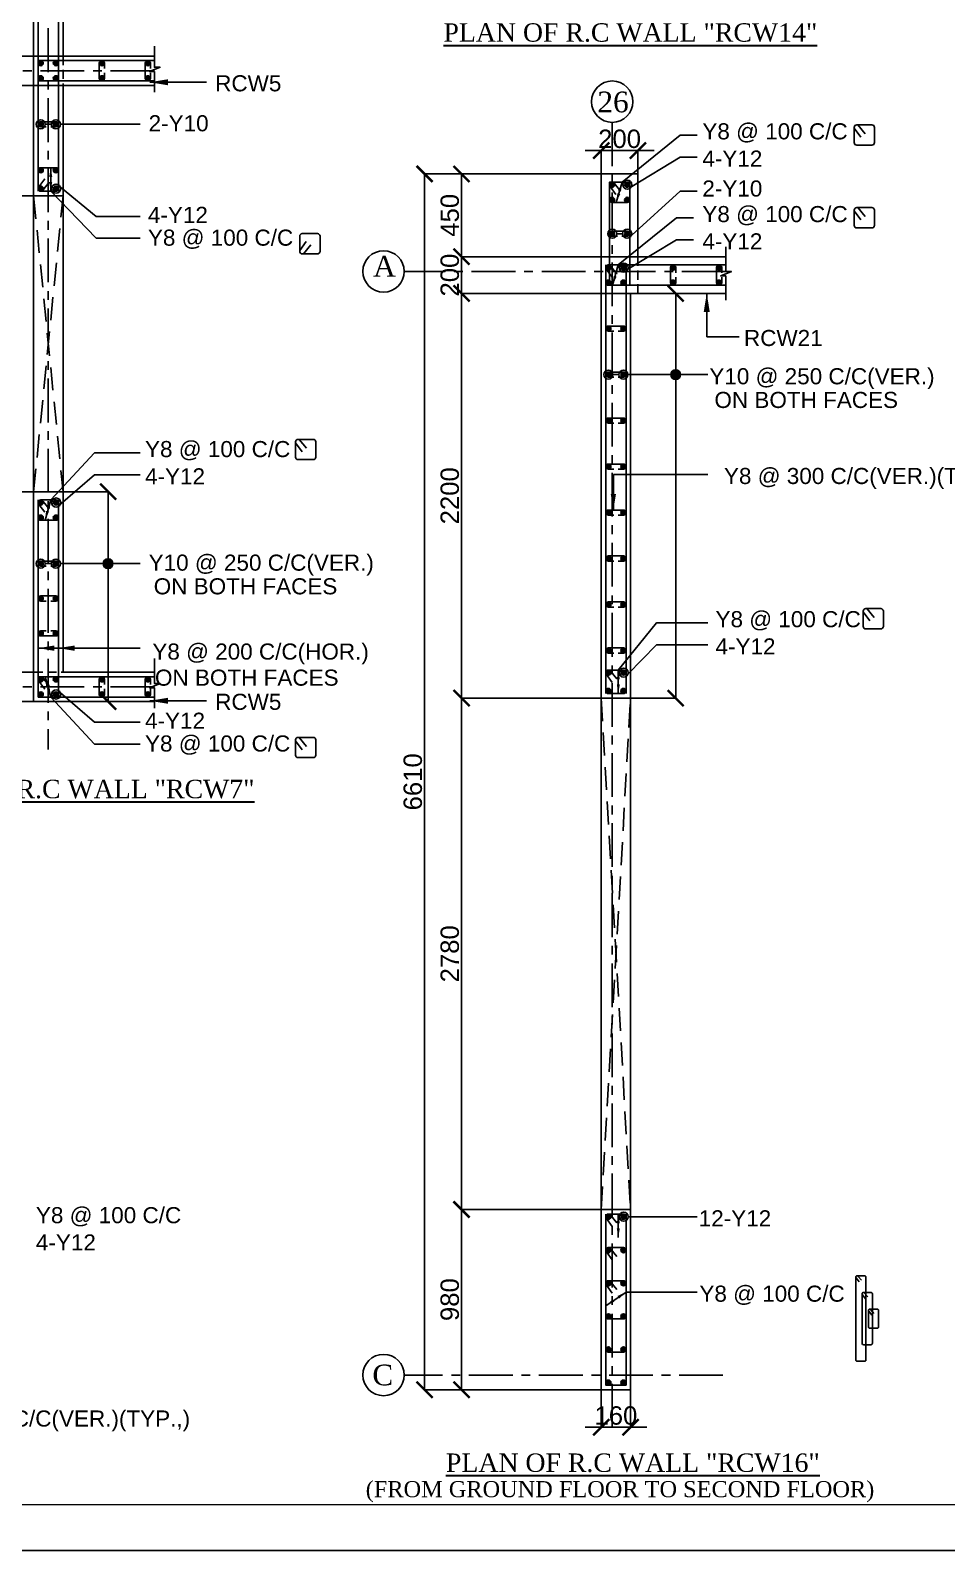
# Model space of a CAD drawing. Header units: inches. Extents: x 264820 to 395319, y -248151 to -162151.
# Drawn here: x 321000 to 340923, y -248151 to -215092 of the extents above; entities that cross this region are included whole.
import ezdxf
from ezdxf.enums import TextEntityAlignment as Align

# ---------------------------------------------------------------- set-up
doc = ezdxf.new("R2010")
doc.units = ezdxf.units.IN
doc.header["$MEASUREMENT"] = 0
doc.linetypes.add('CENTER', pattern=[50.8, 31.75, -6.35, 6.35, -6.35])
doc.linetypes.add('Hidden', pattern=[3, 2, -1])
for name, color, linetype in [('1', 8, 'Continuous'), ('160 WALL OPEING', 1, 'Continuous'), ('5', 2, 'Continuous'), ('ARROW', 5, 'Continuous'), ('DIM', 251, 'Continuous'), ('GIRD CIR', 1, 'Continuous'), ('GIRD TEXT', 4, 'Continuous'), ('GRID', 8, 'CENTER'), ('LINKS', 3, 'Continuous'), ('OPENING', 1, 'Continuous'), ('SHEAR WALL', 6, 'Continuous'), ('STRRIUPS', 6, 'Continuous'), ('Ttxt', 3, 'Continuous')]:
    doc.layers.add(name, color=color, linetype=linetype)
for name, color, linetype, lineweight in [('JKEC COLHAT', 2, 'Continuous', 20), ('Tex', 3, 'Continuous', 13), ('text', 4, 'Continuous', 30)]:
    doc.layers.add(name, color=color, linetype=linetype, lineweight=lineweight)
doc.styles.add('Arial', font='arial.ttf', dxfattribs={"height": 400})
doc.styles.add('T200', font='sanss___.ttf', dxfattribs={"height": 250})
doc.styles.add('T400', font='romantic.ttf')
doc.dimstyles.new('SCALE-25', dxfattribs={"dimtxt": 400, "dimasz": 350, "dimexe": 0, "dimexo": 0, "dimgap": 50, "dimtad": 1, "dimdec": 0, "dimlfac": 0.25, "dimzin": 0, "dimdsep": 46, "dimtxsty": 'Arial', "dimblk": 'ARCHTICK', "dimcen": 0, "dimclrd": 5, "dimclre": 8, "dimclrt": 1, "dimadec": 0, "dimazin": 0, "dimtfac": 1, "dimtdec": 0, "dimtix": 1, "dimtmove": 2, "dimatfit": 3, "dimfxl": 0, "dimtolj": 1, "dimtzin": 0, "dimlwd": -1, "dimarcsym": 0})
doc.dimstyles.new('T200', dxfattribs={"dimtxt": 300, "dimasz": 150, "dimexe": 0, "dimexo": 0, "dimgap": 5, "dimtad": 1, "dimdec": 0, "dimrnd": 5, "dimzin": 0, "dimdsep": 46, "dimtxsty": 'T200', "dimblk": 'ARCHTICK', "dimcen": 300, "dimclrd": 5, "dimclre": 252, "dimclrt": 1, "dimadec": 0, "dimazin": 0, "dimtfac": 50, "dimtdec": 0, "dimtofl": 0, "dimtmove": 2, "dimatfit": 3, "dimfxl": 1, "dimtolj": 1, "dimtzin": 0, "dimarcsym": 2})

# ---------------------------------------------------------------- blocks, each defined once
blk = doc.blocks.new('R1')
at = {"layer": '5'}
h = blk.add_hatch(color=256, dxfattribs=at)
edge = h.paths.add_edge_path()
edge.add_arc((0, 0), 69.6, 0, 360)
at = {"layer": '5', "color": 6}
blk.add_circle((0, 0), 69.6, dxfattribs=at)
blk = doc.blocks.new('_ARCHTICK')
at = {"color": 0, "linetype": 'ByBlock', "const_width": 0.15}
blk.add_lwpolyline([(-0.5, -0.5), (0.5, 0.5)], dxfattribs=at)
blk = doc.blocks.new('A$C5C0C2414')
at = {"layer": 'STRRIUPS', "ltscale": 0.2}
for p, q in [((0, 0), (158, -194)), ((-81, -72), (61, -268))]:
    blk.add_line(p, q, dxfattribs=at)
blk.add_lwpolyline([(304, -440), (-26, -440, -0.414214), (-81, -385), (-81, -55, -0.414214), (-26, 0), (304, 0, -0.414214), (359, -55), (359, -385, -0.414214)], format="xyb", close=True, dxfattribs=at)
blk = doc.blocks.new('*D85')
at = {"layer": 'Defpoints', "color": 0}
for p in [(318158, -229049), (321070, -229049, 59), (321070, -229689, 59)]:
    blk.add_point(p, dxfattribs=at)
at = {"layer": 'DIM', "color": 5}
for p, q in [((318158, -229049), (318158, -228699)), ((318158, -229689), (318158, -229049)), ((318158, -229689), (318158, -230039))]:
    blk.add_line(p, q, dxfattribs=at)
at = {"layer": 'DIM', "color": 8, "lineweight": -2}
for p, q in [((321070, -229049), (318158, -229049)), ((321070, -229689), (318158, -229689))]:
    blk.add_line(p, q, dxfattribs=at)
at = {"layer": 'DIM', "color": 5, "xscale": 350, "yscale": 350, "zscale": 350}
for p, rotation in [((318158, -229049), 270), ((318158, -229689), 90)]:
    blk.add_blockref('_ARCHTICK', p, dxfattribs=dict(at, rotation=rotation))
at = {"layer": 'DIM', "color": 1, "insert": (317904, -229369), "char_height": 400, "attachment_point": 5, "rotation": 90, "style": 'Arial'}
blk.add_mtext('\\A1;160', dxfattribs=at)
blk = doc.blocks.new('ARCHTICK')
at = {"color": 0, "const_width": 0.15}
blk.add_lwpolyline([(-0.5, -0.5), (0.5, 0.5)], dxfattribs=at)
blk = doc.blocks.new('*D86')
at = {"layer": 'Defpoints', "color": 0}
for p in [(317506, -166289), (321070, -166289, 59), (321070, -229689, 59)]:
    blk.add_point(p, dxfattribs=at)
at = {"layer": 'DIM', "color": 8, "lineweight": -2}
for p, q in [((321070, -166289), (317506, -166289)), ((321070, -229689), (317506, -229689))]:
    blk.add_line(p, q, dxfattribs=at)
at = {"layer": 'DIM', "color": 5}
blk.add_line((317506, -229689), (317506, -166289), dxfattribs=at)
at = {"layer": 'DIM', "color": 5, "xscale": 350, "yscale": 350, "zscale": 350}
for p, rotation in [((317506, -166289), 90), ((317506, -229689), 270)]:
    blk.add_blockref('_ARCHTICK', p, dxfattribs=dict(at, rotation=rotation))
at = {"layer": 'DIM', "color": 1, "insert": (317252, -197989), "char_height": 400, "attachment_point": 5, "rotation": 90, "style": 'Arial'}
blk.add_mtext('\\A1;15850', dxfattribs=at)
blk = doc.blocks.new('*D87')
at = {"layer": 'Defpoints', "color": 0}
for p in [(318158, -225123), (321070, -225123, 59), (321070, -229049)]:
    blk.add_point(p, dxfattribs=at)
at = {"layer": 'DIM', "color": 8, "lineweight": -2}
for p, q in [((321070, -225123), (318158, -225123)), ((321070, -229049), (318158, -229049))]:
    blk.add_line(p, q, dxfattribs=at)
at = {"layer": 'DIM', "color": 5}
blk.add_line((318158, -229049), (318158, -225123), dxfattribs=at)
at = {"layer": 'DIM', "color": 5, "xscale": 350, "yscale": 350, "zscale": 350}
for p, rotation in [((318158, -225123), 90), ((318158, -229049), 270)]:
    blk.add_blockref('_ARCHTICK', p, dxfattribs=dict(at, rotation=rotation))
at = {"layer": 'DIM', "color": 1, "insert": (317904, -227086), "char_height": 400, "attachment_point": 5, "rotation": 90, "style": 'Arial'}
blk.add_mtext('\\A1;981', dxfattribs=at)
blk = doc.blocks.new('*D88')
at = {"layer": 'Defpoints', "color": 0}
for p in [(318158, -218689), (321070, -218689, 59), (321070, -225123, 59)]:
    blk.add_point(p, dxfattribs=at)
at = {"layer": 'DIM', "color": 8, "lineweight": -2}
for p, q in [((321070, -218689), (318158, -218689)), ((321070, -225123), (318158, -225123))]:
    blk.add_line(p, q, dxfattribs=at)
at = {"layer": 'DIM', "color": 5}
blk.add_line((318158, -225123), (318158, -218689), dxfattribs=at)
at = {"layer": 'DIM', "color": 5, "xscale": 350, "yscale": 350, "zscale": 350}
for p, rotation in [((318158, -218689), 90), ((318158, -225123), 270)]:
    blk.add_blockref('_ARCHTICK', p, dxfattribs=dict(at, rotation=rotation))
at = {"layer": 'DIM', "color": 1, "insert": (317904, -221906), "char_height": 400, "attachment_point": 5, "rotation": 90, "style": 'Arial'}
blk.add_mtext('\\A1;1609', dxfattribs=at)
blk = doc.blocks.new('*D89')
at = {"layer": 'Defpoints', "color": 0}
for p in [(318158, -216289), (321710, -216289, 59), (321070, -218689, 59)]:
    blk.add_point(p, dxfattribs=at)
at = {"layer": 'DIM', "color": 8, "lineweight": -2}
for p, q in [((321710, -216289), (318158, -216289)), ((321070, -218689), (318158, -218689))]:
    blk.add_line(p, q, dxfattribs=at)
at = {"layer": 'DIM', "color": 5}
blk.add_line((318158, -218689), (318158, -216289), dxfattribs=at)
at = {"layer": 'DIM', "color": 5, "xscale": 350, "yscale": 350, "zscale": 350}
for p, rotation in [((318158, -216289), 90), ((318158, -218689), 270)]:
    blk.add_blockref('_ARCHTICK', p, dxfattribs=dict(at, rotation=rotation))
at = {"layer": 'DIM', "color": 1, "insert": (317904, -217489), "char_height": 400, "attachment_point": 5, "rotation": 90, "style": 'Arial'}
blk.add_mtext('\\A1;600', dxfattribs=at)
blk = doc.blocks.new('*D90')
at = {"layer": 'Defpoints', "color": 0}
for p in [(318159, -215649), (321710, -215649, 59), (321710, -216289, 59)]:
    blk.add_point(p, dxfattribs=at)
at = {"layer": 'DIM', "color": 5}
for p, q in [((318159, -215649), (318159, -215299)), ((318159, -216289), (318159, -215649)), ((318159, -216289), (318159, -216639))]:
    blk.add_line(p, q, dxfattribs=at)
at = {"layer": 'DIM', "color": 8, "lineweight": -2}
for p, q in [((321710, -215649), (318159, -215649)), ((321710, -216289), (318159, -216289))]:
    blk.add_line(p, q, dxfattribs=at)
at = {"layer": 'DIM', "color": 5, "xscale": 350, "yscale": 350, "zscale": 350}
for p, rotation in [((318159, -215649), 270), ((318159, -216289), 90)]:
    blk.add_blockref('_ARCHTICK', p, dxfattribs=dict(at, rotation=rotation))
at = {"layer": 'DIM', "color": 1, "insert": (317905, -215969), "char_height": 400, "attachment_point": 5, "rotation": 90, "style": 'Arial'}
blk.add_mtext('\\A1;160', dxfattribs=at)
blk = doc.blocks.new('*D91')
at = {"layer": 'Defpoints', "color": 0}
for p in [(318158, -213249), (321070, -213249, 59), (321710, -215649, 59)]:
    blk.add_point(p, dxfattribs=at)
at = {"layer": 'DIM', "color": 8, "lineweight": -2}
for p, q in [((321070, -213249), (318158, -213249)), ((321710, -215649), (318158, -215649))]:
    blk.add_line(p, q, dxfattribs=at)
at = {"layer": 'DIM', "color": 5}
blk.add_line((318158, -215649), (318158, -213249), dxfattribs=at)
at = {"layer": 'DIM', "color": 5, "xscale": 350, "yscale": 350, "zscale": 350}
for p, rotation in [((318158, -213249), 90), ((318158, -215649), 270)]:
    blk.add_blockref('_ARCHTICK', p, dxfattribs=dict(at, rotation=rotation))
at = {"layer": 'DIM', "color": 1, "insert": (317904, -214449), "char_height": 400, "attachment_point": 5, "rotation": 90, "style": 'Arial'}
blk.add_mtext('\\A1;600', dxfattribs=at)
blk = doc.blocks.new('*D102')
at = {"layer": 'Defpoints', "color": 0}
for p in [(321710, -225123, 0), (322690, -225123), (321710, -229689, 0)]:
    blk.add_point(p, dxfattribs=at)
at = {"layer": 'DIM', "color": 8, "lineweight": -2}
for p, q in [((321710, -225123), (322690, -225123)), ((321710, -229689), (322690, -229689))]:
    blk.add_line(p, q, dxfattribs=at)
at = {"layer": 'DIM', "color": 5}
blk.add_line((322690, -229689), (322690, -225123), dxfattribs=at)
at = {"layer": 'DIM', "color": 5, "xscale": 350, "yscale": 350, "zscale": 350}
for p, rotation in [((322690, -225123), 90), ((322690, -229689), 270)]:
    blk.add_blockref('_ARCHTICK', p, dxfattribs=dict(at, rotation=rotation))
blk = doc.blocks.new('*D168')
at = {"layer": 'Defpoints', "color": 0}
for p in [(330375, -240733), (333412, -240733, 59), (333412, -244653, 59)]:
    blk.add_point(p, dxfattribs=at)
at = {"layer": 'DIM', "color": 8, "lineweight": -2}
for p, q in [((333412, -240733), (330375, -240733)), ((333412, -244653), (330375, -244653))]:
    blk.add_line(p, q, dxfattribs=at)
at = {"layer": 'DIM', "color": 5}
blk.add_line((330375, -244653), (330375, -240733), dxfattribs=at)
at = {"layer": 'DIM', "color": 5, "xscale": 350, "yscale": 350, "zscale": 350}
for p, rotation in [((330375, -240733), 90), ((330375, -244653), 270)]:
    blk.add_blockref('_ARCHTICK', p, dxfattribs=dict(at, rotation=rotation))
at = {"layer": 'DIM', "color": 1, "insert": (330121, -242693), "char_height": 400, "attachment_point": 5, "rotation": 90, "style": 'Arial'}
blk.add_mtext('\\A1;980', dxfattribs=at)
blk = doc.blocks.new('*D169')
at = {"layer": 'Defpoints', "color": 0}
for p in [(329571, -218213), (333412, -218213), (333412, -244653)]:
    blk.add_point(p, dxfattribs=at)
at = {"layer": 'DIM', "color": 8, "lineweight": -2}
for p, q in [((333412, -218213), (329571, -218213)), ((333412, -244653), (329571, -244653))]:
    blk.add_line(p, q, dxfattribs=at)
at = {"layer": 'DIM', "color": 5}
blk.add_line((329571, -244653), (329571, -218213), dxfattribs=at)
at = {"layer": 'DIM', "color": 5, "xscale": 350, "yscale": 350, "zscale": 350}
for p, rotation in [((329571, -218213), 90), ((329571, -244653), 270)]:
    blk.add_blockref('_ARCHTICK', p, dxfattribs=dict(at, rotation=rotation))
at = {"layer": 'DIM', "color": 1, "insert": (329317, -231433), "char_height": 400, "attachment_point": 5, "rotation": 90, "style": 'Arial'}
blk.add_mtext('\\A1;6610', dxfattribs=at)
blk = doc.blocks.new('*D170')
at = {"layer": 'Defpoints', "color": 0}
for p in [(334212, -217706), (333412, -218213, 59), (334212, -218213, 59)]:
    blk.add_point(p, dxfattribs=at)
at = {"layer": 'DIM', "color": 5}
for p, q in [((333412, -217706), (333062, -217706)), ((333412, -217706), (334212, -217706)), ((334212, -217706), (334562, -217706))]:
    blk.add_line(p, q, dxfattribs=at)
at = {"layer": 'DIM', "color": 8, "lineweight": -2}
for p, q in [((333412, -218213), (333412, -217706)), ((334212, -218213), (334212, -217706))]:
    blk.add_line(p, q, dxfattribs=at)
at = {"layer": 'DIM', "color": 5, "xscale": 350, "yscale": 350, "zscale": 350}
blk.add_blockref('_ARCHTICK', (333412, -217706), dxfattribs=at)
at = {"layer": 'DIM', "color": 5, "xscale": 350, "yscale": 350, "zscale": 350, "rotation": 180}
blk.add_blockref('_ARCHTICK', (334212, -217706), dxfattribs=at)
at = {"layer": 'DIM', "color": 1, "insert": (333812, -217452), "char_height": 400, "attachment_point": 5, "style": 'Arial'}
blk.add_mtext('\\A1;200', dxfattribs=at)
blk = doc.blocks.new('*D171')
at = {"layer": 'Defpoints', "color": 0}
for p in [(333972, -220813, -59), (335033, -220813), (333972, -229613, 0)]:
    blk.add_point(p, dxfattribs=at)
at = {"layer": 'DIM', "color": 8, "lineweight": -2}
for p, q in [((333972, -220813), (335033, -220813)), ((333972, -229613), (335033, -229613))]:
    blk.add_line(p, q, dxfattribs=at)
at = {"layer": 'DIM', "color": 5}
blk.add_line((335033, -229613), (335033, -220813), dxfattribs=at)
at = {"layer": 'DIM', "color": 5, "xscale": 350, "yscale": 350, "zscale": 350}
for p, rotation in [((335033, -220813), 90), ((335033, -229613), 270)]:
    blk.add_blockref('_ARCHTICK', p, dxfattribs=dict(at, rotation=rotation))
blk = doc.blocks.new('*D172')
at = {"layer": 'Defpoints', "color": 0}
for p in [(330375, -220013), (334212, -220013), (333412, -220813)]:
    blk.add_point(p, dxfattribs=at)
at = {"layer": 'DIM', "color": 5}
for p, q in [((330375, -220013), (330375, -219663)), ((330375, -220813), (330375, -220013)), ((330375, -220813), (330375, -221163))]:
    blk.add_line(p, q, dxfattribs=at)
at = {"layer": 'DIM', "color": 8, "lineweight": -2}
for p, q in [((334212, -220013), (330375, -220013)), ((333412, -220813), (330375, -220813))]:
    blk.add_line(p, q, dxfattribs=at)
at = {"layer": 'DIM', "color": 5, "xscale": 350, "yscale": 350, "zscale": 350}
for p, rotation in [((330375, -220013), 270), ((330375, -220813), 90)]:
    blk.add_blockref('_ARCHTICK', p, dxfattribs=dict(at, rotation=rotation))
at = {"layer": 'DIM', "color": 1, "insert": (330121, -220413), "char_height": 400, "attachment_point": 5, "rotation": 90, "style": 'Arial'}
blk.add_mtext('\\A1;200', dxfattribs=at)
blk = doc.blocks.new('*D173')
at = {"layer": 'Defpoints', "color": 0}
for p in [(330375, -218213), (333412, -218213), (334212, -220013)]:
    blk.add_point(p, dxfattribs=at)
at = {"layer": 'DIM', "color": 8, "lineweight": -2}
for p, q in [((333412, -218213), (330375, -218213)), ((334212, -220013), (330375, -220013))]:
    blk.add_line(p, q, dxfattribs=at)
at = {"layer": 'DIM', "color": 5}
blk.add_line((330375, -220013), (330375, -218213), dxfattribs=at)
at = {"layer": 'DIM', "color": 5, "xscale": 350, "yscale": 350, "zscale": 350}
for p, rotation in [((330375, -218213), 90), ((330375, -220013), 270)]:
    blk.add_blockref('_ARCHTICK', p, dxfattribs=dict(at, rotation=rotation))
at = {"layer": 'DIM', "color": 1, "insert": (330121, -219113), "char_height": 400, "attachment_point": 5, "rotation": 90, "style": 'Arial'}
blk.add_mtext('\\A1;450', dxfattribs=at)
blk = doc.blocks.new('*D174')
at = {"layer": 'Defpoints', "color": 0}
for p in [(330375, -229613), (333412, -229613, 59), (333412, -240733, 59)]:
    blk.add_point(p, dxfattribs=at)
at = {"layer": 'DIM', "color": 8, "lineweight": -2}
for p, q in [((333412, -229613), (330375, -229613)), ((333412, -240733), (330375, -240733))]:
    blk.add_line(p, q, dxfattribs=at)
at = {"layer": 'DIM', "color": 5}
blk.add_line((330375, -240733), (330375, -229613), dxfattribs=at)
at = {"layer": 'DIM', "color": 5, "xscale": 350, "yscale": 350, "zscale": 350}
for p, rotation in [((330375, -229613), 90), ((330375, -240733), 270)]:
    blk.add_blockref('_ARCHTICK', p, dxfattribs=dict(at, rotation=rotation))
at = {"layer": 'DIM', "color": 1, "insert": (330121, -235173), "char_height": 400, "attachment_point": 5, "rotation": 90, "style": 'Arial'}
blk.add_mtext('\\A1;2780', dxfattribs=at)
blk = doc.blocks.new('*D175')
at = {"layer": 'Defpoints', "color": 0}
for p in [(330375, -220813), (333412, -220813), (333412, -229613, 59)]:
    blk.add_point(p, dxfattribs=at)
at = {"layer": 'DIM', "color": 8, "lineweight": -2}
for p, q in [((333412, -220813), (330375, -220813)), ((333412, -229613), (330375, -229613))]:
    blk.add_line(p, q, dxfattribs=at)
at = {"layer": 'DIM', "color": 5}
blk.add_line((330375, -229613), (330375, -220813), dxfattribs=at)
at = {"layer": 'DIM', "color": 5, "xscale": 350, "yscale": 350, "zscale": 350}
for p, rotation in [((330375, -220813), 90), ((330375, -229613), 270)]:
    blk.add_blockref('_ARCHTICK', p, dxfattribs=dict(at, rotation=rotation))
at = {"layer": 'DIM', "color": 1, "insert": (330121, -225213), "char_height": 400, "attachment_point": 5, "rotation": 90, "style": 'Arial'}
blk.add_mtext('\\A1;2200', dxfattribs=at)
blk = doc.blocks.new('A$C30E6047D')
at = {"layer": 'STRRIUPS', "ltscale": 0.2}
for p, q in [((-203, -95), (-78, -268)), ((-114, -31), (19, -194)), ((73, -824), (198, -997)), ((162, -760), (295, -922)), ((344, -1544), (468, -1717)), ((432, -1480), (566, -1642))]:
    blk.add_line(p, q, dxfattribs=at)
for points in [[(-165, 0), (165, 0, -0.414214), (220, -55), (220, -3665, -0.414214), (165, -3720), (-165, -3720, -0.414214), (-220, -3665), (-220, -55, -0.414214)], [(111, -729), (441, -729, -0.414214), (496, -784), (496, -2945, -0.414214), (441, -3000), (111, -3000, -0.414214), (56, -2945), (56, -784, -0.414214)], [(382, -1449), (712, -1449, -0.414214), (767, -1504), (767, -2225, -0.414214), (712, -2280), (382, -2280, -0.414214), (327, -2225), (327, -1504, -0.414214)]]:
    blk.add_lwpolyline(points, format="xyb", close=True, dxfattribs=at)
blk = doc.blocks.new('*D188')
at = {"layer": 'Defpoints', "color": 0}
for p in [(333412, -244653, 59), (334052, -244653, 59), (333412, -245469)]:
    blk.add_point(p, dxfattribs=at)
at = {"layer": 'DIM', "color": 8, "lineweight": -2}
for p, q in [((333412, -244653), (333412, -245469)), ((334052, -244653), (334052, -245469))]:
    blk.add_line(p, q, dxfattribs=at)
at = {"layer": 'DIM', "color": 5}
for p, q in [((333412, -245469), (333062, -245469)), ((334052, -245469), (333412, -245469)), ((334052, -245469), (334402, -245469))]:
    blk.add_line(p, q, dxfattribs=at)
at = {"layer": 'DIM', "color": 5, "xscale": 350, "yscale": 350, "zscale": 350}
blk.add_blockref('_ARCHTICK', (333412, -245469), dxfattribs=at)
at = {"layer": 'DIM', "color": 5, "xscale": 350, "yscale": 350, "zscale": 350, "rotation": 180}
blk.add_blockref('_ARCHTICK', (334052, -245469), dxfattribs=at)
at = {"layer": 'DIM', "color": 1, "insert": (333732, -245215), "char_height": 400, "attachment_point": 5, "style": 'Arial'}
blk.add_mtext('\\A1;160', dxfattribs=at)

msp = doc.modelspace()

# ---------------------------------------------------------------- hatches: boundary and pattern name
at = {"layer": 'ARROW'}
h = msp.add_hatch(color=256, dxfattribs=at)
edge = h.paths.add_edge_path()
edge.add_arc((335032.5, -222577.6), 106, 0, 360)
h = msp.add_hatch(color=256, dxfattribs=at)
edge = h.paths.add_edge_path()
edge.add_arc((322689.8, -226687.7), 106, 0, 360)

# ---------------------------------------------------------------- linework, layer by layer
at = {"layer": '1', "linetype": 'Hidden', "ltscale": 100}
for p, q in [((321709.7, -215648.9, 59), (321709.7, -216288.9, 59)), ((334212.3, -220813.3), (334212.3, -220013.3)), ((321789.6, -225123.4, 59), (321789.6, -225123.4, 59)), ((321069.6, -229048.9, 59), (321709.6, -229048.9, 59))]:
    msp.add_line(p, q, dxfattribs=at)
at = {"layer": '1'}
for points, elevation in [([(323696.2, -215431.5), (323696.2, -215894.1), (323820.6, -215894.1), (323590.6, -215987.6), (323696.2, -215987.6), (323696.2, -216433.3)], 58.4), ([(336118.8, -219795.9), (336118.8, -220338.5), (336243.2, -220338.5), (336013.2, -220432), (336118.8, -220432), (336118.8, -220957.7)], 59), ([(323696.2, -228751.5), (323696.2, -229294.1), (323820.5, -229294.1), (323590.6, -229387.6), (323696.2, -229387.6), (323696.2, -229833.3)], 58.4)]:
    msp.add_lwpolyline(points, dxfattribs=dict(at, elevation=elevation))
at = {"layer": '160 WALL OPEING', "linetype": 'Hidden', "ltscale": 250}
for p, q in [((321069.6, -225123.4), (321709.6, -218688.9, 59)), ((321069.6, -218688.9, 59), (321709.6, -225123.4, 59)), ((333412.3, -240732.9), (334052.3, -229613.3, 58.9)), ((333412.3, -229613.3), (334052.3, -240732.9, 59))]:
    msp.add_line(p, q, dxfattribs=at)
at = {"layer": '5', "elevation": 59}
for points in [[(321169.6, -213348.9), (321169.6, -218588.9)], [(321609.6, -218588.9), (321609.6, -213348.9)], [(323696.2, -216188.9), (321169.6, -216188.9), (321169.6, -215748.9), (323696.2, -215748.9)], [(333512.3, -220193.3), (333512.3, -229513.3)], [(333592.3, -220193.3), (336118.8, -220193.3)], [(333952.3, -229513.3), (333952.3, -220193.3)], [(336118.8, -220633.3), (333592.3, -220633.3)], [(321169.6, -225303.4), (321169.6, -229588.9), (321609.6, -229588.9), (321609.6, -225303.4)], [(323696.2, -229588.9), (321169.6, -229588.9), (321169.6, -229148.9), (323696.2, -229148.9)], [(333512.3, -240832.9), (333512.3, -244552.9), (333952.3, -244552.9), (333952.3, -240832.9)]]:
    msp.add_lwpolyline(points, dxfattribs=at)
at = {"layer": '5'}
msp.add_lwpolyline([(334032.3, -220633.3), (334032.3, -218393.3), (333592.3, -218393.3), (333592.3, -220633.3)], dxfattribs=at)
at = {"layer": 'ARROW'}
for p, q in [((321323.8, -217133.2, 59), (321454.8, -217133.2, 59)), ((333750.8, -219513.3, 0), (333878.1, -219513.3, 59)), ((333666.5, -222577.6, 59), (333797.5, -222577.6, 59)), ((321323.8, -226687.7, 59), (321454.8, -226687.7, 59)), ((334000.8, -240890.7, 59), (335499.4, -240890.7, 59)), ((333952.3, -242528.4, 59), (335499.4, -242528.4, 59))]:
    msp.add_line(p, q, dxfattribs=at)
for points, elevation in [([(321651.8, -217133.2), (323384.9, -217133.2)], 58.9), ([(333864.6, -218393.3), (335127, -217369.1), (335498.9, -217369.1)], 59), ([(334074.7, -218483.2), (335127, -217845.5), (335498.9, -217845.5)], 59), ([(321652, -218499), (322430.7, -219136.6), (323385.5, -219136.6)], 59), ([(321441.9, -218588.9), (322430.7, -219613), (323385.5, -219613)], 59), ([(334074.7, -219547.5), (335127, -218588.3), (335498.9, -218588.3)], 59), ([(333784.6, -220193.3), (335047, -219169.1), (335418.9, -219169.1)], 59), ([(333994.7, -220283.2), (335047, -219645.5), (335418.9, -219645.5)], 59), ([(333994.5, -222577.6), (335727.6, -222577.6)], 58.9), ([(321441.9, -225303.4), (322395.3, -224279.2), (323385.5, -224279.2)], 59), ([(321652, -225393.3), (322395.3, -224755.6), (323385.5, -224755.6)], 59), ([(321651.8, -226687.7), (323384.9, -226687.7)], 58.9), ([(333784.6, -229002.2), (334613.4, -227978.1), (335728.2, -227978.1)], 59), ([(333994.7, -229092.1), (334613.4, -228454.4), (335728.2, -228454.4)], 59), ([(321441.9, -229588.9), (322395.3, -230613), (323385.5, -230613)], 59), ([(321652, -229499), (322395.3, -230136.6), (323385.5, -230136.6)], 59)]:
    msp.add_lwpolyline(points, dxfattribs=dict(at, elevation=elevation))
for centre, radius in [((321225.3, -217133.2, 59), 98.5), ((321553.3, -217133.2, 59), 98.5), ((321559.6, -218533.2, 59), 98.5), ((333982.3, -218448.9, 59), 98.5), ((333652.3, -219513.3, 0), 98.5), ((333976.6, -219513.3, 59), 98.5), ((333902.3, -220248.9, 59), 98.5), ((333568, -222577.6, 59), 98.5), ((333896, -222577.6, 59), 98.5), ((335032.5, -222577.6, 58.9), 106), ((321559.6, -225359, 59), 98.5), ((321225.3, -226687.7, 59), 98.5), ((321553.3, -226687.7, 59), 98.5), ((322689.8, -226687.7, 58.9), 106), ((333902.3, -229057.9, 59), 98.5), ((321559.6, -229533.2, 59), 98.5), ((333902.3, -240888.6, 59), 98.5)]:
    msp.add_circle(centre, radius, dxfattribs=at)
at = {"layer": 'Defpoints', "ltscale": 0.2}
msp.add_lwpolyline([(264820.1, -248150.6), (386820.1, -248150.6), (386820.1, -162150.6), (264820.1, -162150.6)], close=True, dxfattribs=at)
at = {"layer": 'GIRD CIR'}
for centre in [(333652.3, -216642, 0), (328679.2, -220333.3), (328679.2, -244332.9, 73.7)]:
    msp.add_circle(centre, 450, dxfattribs=at)
at = {"layer": 'GRID', "ltscale": 30}
for p, q in [((321389.6, -164753.2, 0), (321389.6, -230727.8, 0)), ((323696.2, -215968.9, 59), (317226.9, -215968.9, 59)), ((333652.3, -217092, 0), (333652.3, -245580.4, 0)), ((336118.8, -220333.3), (329129.2, -220333.3)), ((323696.2, -229368.9, 59), (317226.9, -229368.9, 59)), ((336059.3, -244332.9, 59), (329129.2, -244332.9, 59))]:
    msp.add_line(p, q, dxfattribs=at)
at = {"layer": 'JKEC COLHAT', "ltscale": 0.2}
msp.add_lwpolyline([(265820.1, -247150.6), (385820.1, -247150.6), (385820.1, -163150.6), (265820.1, -163150.6)], close=True, dxfattribs=at)
at = {"layer": 'LINKS', "elevation": 59}
for points in [[(322609.7, -215917.2), (322609.7, -215804.6, 1), (322498.3, -215804.6), (322498.3, -216133.2, 1), (322609.7, -216133.2), (322609.7, -216013.7)], [(323609.7, -215917.2), (323609.7, -215804.6, 1), (323498.3, -215804.6), (323498.3, -216133.2, 1), (323609.7, -216133.2), (323609.7, -216013.7)], [(321441.3, -217188.9), (321554, -217188.9, 1), (321554, -217077.5), (321225.3, -217077.5, 1), (321225.3, -217188.9), (321344.8, -217188.9)], [(333864, -219568.9), (333976.6, -219568.9, 1), (333976.6, -219457.6), (333648, -219457.6, 1), (333648, -219568.9), (333767.5, -219568.9)], [(335032.3, -220361.6), (335032.3, -220248.9, 1), (334920.9, -220248.9), (334920.9, -220577.6, 1), (335032.3, -220577.6), (335032.3, -220458.1)], [(336032.3, -220361.6), (336032.3, -220248.9, 1), (335920.9, -220248.9), (335920.9, -220577.6, 1), (336032.3, -220577.6), (336032.3, -220458.1)], [(333784, -221633.3), (333896.6, -221633.3, 1), (333896.6, -221521.9), (333568, -221521.9, 1), (333568, -221633.3), (333687.5, -221633.3)], [(333784, -222633.3), (333896.6, -222633.3, 1), (333896.6, -222521.9), (333568, -222521.9, 1), (333568, -222633.3), (333687.5, -222633.3)], [(333784, -223633.3), (333896.6, -223633.3, 1), (333896.6, -223521.9), (333568, -223521.9, 1), (333568, -223633.3), (333687.5, -223633.3)], [(333784, -224633.3), (333896.6, -224633.3, 1), (333896.6, -224521.9), (333568, -224521.9, 1), (333568, -224633.3), (333687.5, -224633.3)], [(333784, -225633.3), (333896.6, -225633.3, 1), (333896.6, -225521.9), (333568, -225521.9, 1), (333568, -225633.3), (333687.5, -225633.3)], [(321441.3, -226743.4), (321554, -226743.4, 1), (321554, -226632), (321225.3, -226632, 1), (321225.3, -226743.4), (321344.8, -226743.4)], [(333784, -226633.3), (333896.6, -226633.3, 1), (333896.6, -226521.9), (333568, -226521.9, 1), (333568, -226633.3), (333687.5, -226633.3)], [(321441.3, -227501.8), (321554, -227501.8, 1), (321554, -227390.4), (321225.3, -227390.4, 1), (321225.3, -227501.8), (321344.8, -227501.8)], [(333784, -227633.3), (333896.6, -227633.3, 1), (333896.6, -227521.9), (333568, -227521.9, 1), (333568, -227633.3), (333687.5, -227633.3)], [(321441.3, -228148.9), (321554, -228148.9, -1), (321554, -228260.2), (321225.3, -228260.2, -1), (321225.3, -228148.9), (321344.8, -228148.9)], [(333784, -228633.3), (333896.6, -228633.3, 1), (333896.6, -228521.9), (333568, -228521.9, 1), (333568, -228633.3), (333687.5, -228633.3)], [(322609.6, -229317.2), (322609.6, -229204.6, 1), (322498.2, -229204.6), (322498.2, -229533.2, 1), (322609.6, -229533.2), (322609.6, -229413.7)], [(323609.6, -229317.2), (323609.6, -229204.6, 1), (323498.2, -229204.6), (323498.2, -229533.2, 1), (323609.6, -229533.2), (323609.6, -229413.7)]]:
    msp.add_lwpolyline(points, format="xyb", dxfattribs=at)
at = {"layer": 'OPENING', "color": 1, "elevation": 59}
for points in [[(321069.6, -218688.9), (321069.6, -225123.4)], [(321709.6, -225123.4), (321709.6, -218688.9)], [(333412.3, -229613.3), (333412.3, -240732.9)], [(334052.3, -240732.9), (334052.3, -229613.3)]]:
    msp.add_lwpolyline(points, dxfattribs=at)
at = {"layer": 'SHEAR WALL', "color": 4}
for p, q in [((321709.6, -218688.9, 59), (321069.6, -218688.9, 59)), ((334212.3, -220013.3), (336118.8, -220013.3)), ((333412.3, -220813.3), (336118.8, -220813.3)), ((321069.6, -229048.9, 59), (321069.6, -225123.4, 59)), ((321069.6, -225123.4, 59), (321709.6, -225123.4, 59)), ((321709.6, -229048.9, 59), (321709.6, -225123.4, 59)), ((333412.3, -229613.3, 59), (334052.3, -229613.3, 59)), ((333412.3, -240732.9, 59), (334052.3, -240732.9, 59))]:
    msp.add_line(p, q, dxfattribs=at)
at = {"layer": 'SHEAR WALL', "color": 4, "elevation": 59}
for points in [[(321069.6, -218688.9), (321069.6, -218688.9), (321069.6, -213248.9)], [(321709.6, -215648.9), (321709.6, -213248.9)], [(321709.7, -215648.9), (323696.2, -215648.9)], [(321709.6, -216288.9), (321709.6, -218688.9)], [(323696.2, -216288.9), (321709.7, -216288.9)], [(333412.3, -218213.3), (333412.3, -220813.3)], [(334212.3, -218213.3), (334212.3, -218213.3), (333412.3, -218213.3)], [(334212.3, -220013.3), (334212.3, -218213.3)], [(333412.3, -220813.3), (333412.3, -229613.3)], [(334052.3, -229613.3), (334052.3, -220813.3)], [(323696.2, -229688.9), (321069.6, -229688.9), (321069.6, -229048.9)], [(321709.6, -229048.9), (323696.2, -229048.9)], [(333412.3, -240732.9), (333412.3, -244652.9)], [(334052.3, -244652.9), (334052.3, -240732.9)], [(333412.3, -244652.9), (334052.3, -244652.9)]]:
    msp.add_lwpolyline(points, dxfattribs=at)
at = {"layer": 'STRRIUPS', "ltscale": 0.2}
for p, q in [((321186.7, -218493.4, 59), (321311.4, -218320.5, 59)), ((321275.5, -218557.9, 59), (321408.6, -218395.2, 59)), ((333609.3, -218488.7, 59), (333734, -218661.7, 59)), ((333698.2, -218424.2, 59), (333831.3, -218587, 59)), ((333529.3, -220288.7, 59), (333654, -220461.7, 59)), ((333618.2, -220224.2, 59), (333751.3, -220387, 59)), ((321186.7, -225398.8, 59), (321311.4, -225571.8, 59)), ((321275.5, -225334.3, 59), (321408.6, -225497.1, 59)), ((333618.2, -229033.1, 59), (333751.3, -229195.9, 59)), ((321186.7, -229244.3, 59), (321311.4, -229417.3, 59)), ((321275.5, -229179.8, 59), (321408.6, -229342.6, 59)), ((333529.3, -229097.7, 59), (333654, -229270.6, 59)), ((333529.3, -240928.4, 59), (333654, -241101.3, 59)), ((333618.2, -240863.8, 59), (333751.3, -241026.6, 59)), ((333618.2, -241592.5, 59), (333751.3, -241755.2, 59)), ((333529.3, -241657, 59), (333654, -241829.9, 59)), ((333618.2, -242312.5, 59), (333751.3, -242475.2, 59)), ((333529.3, -242377, 59), (333654, -242549.9, 59))]:
    msp.add_line(p, q, dxfattribs=at)
at = {"layer": 'STRRIUPS', "ltscale": 0.2, "elevation": 59}
for points in [[(321224.6, -218588.9), (321554.6, -218588.9, 0.4142136), (321609.6, -218533.9), (321609.6, -218132.8, 0.4142136), (321554.6, -218077.8), (321224.6, -218077.8, 0.4142136), (321169.6, -218132.8), (321169.6, -218533.9, 0.4142136)], [(333977.3, -218833.3), (333647.3, -218833.3, -0.4142136), (333592.3, -218778.3), (333592.3, -218448.3, -0.4142136), (333647.3, -218393.3), (333977.3, -218393.3, -0.4142136), (334032.3, -218448.3), (334032.3, -218778.3, -0.4142136)], [(333897.3, -220633.3), (333567.3, -220633.3, -0.4142136), (333512.3, -220578.3), (333512.3, -220248.3, -0.4142136), (333567.3, -220193.3), (333897.3, -220193.3, -0.4142136), (333952.3, -220248.3), (333952.3, -220578.3, -0.4142136)], [(321554.6, -225743.4), (321224.6, -225743.4, -0.4142136), (321169.6, -225688.4), (321169.6, -225358.4, -0.4142136), (321224.6, -225303.4), (321554.6, -225303.4, -0.4142136), (321609.6, -225358.4), (321609.6, -225688.4, -0.4142136)], [(333567.3, -229513.3), (333897.3, -229513.3, 0.4142136), (333952.3, -229458.3), (333952.3, -229057.2, 0.4142136), (333897.3, -229002.2), (333567.3, -229002.2, 0.4142136), (333512.3, -229057.2), (333512.3, -229458.3, 0.4142136)], [(321554.6, -229588.9), (321224.6, -229588.9, -0.4142136), (321169.6, -229533.9), (321169.6, -229203.9, -0.4142136), (321224.6, -229148.9), (321554.6, -229148.9, -0.4142136), (321609.6, -229203.9), (321609.6, -229533.9, -0.4142136)], [(333567.3, -240832.9), (333897.3, -240832.9, -0.4142136), (333952.3, -240887.9), (333952.3, -244497.9, -0.4142136), (333897.3, -244552.9), (333567.3, -244552.9, -0.4142136), (333512.3, -244497.9), (333512.3, -240887.9, -0.4142136)], [(333567.3, -241561.5), (333897.3, -241561.5, -0.4142136), (333952.3, -241616.5), (333952.3, -243778.3, -0.4142136), (333897.3, -243833.3), (333567.3, -243833.3, -0.4142136), (333512.3, -243778.3), (333512.3, -241616.5, -0.4142136)], [(333567.3, -242281.5), (333897.3, -242281.5, -0.4142136), (333952.3, -242336.5), (333952.3, -243057.8, -0.4142136), (333897.3, -243112.8), (333567.3, -243112.8, -0.4142136), (333512.3, -243057.8), (333512.3, -242336.5, -0.4142136)]]:
    msp.add_lwpolyline(points, format="xyb", close=True, dxfattribs=at)

# ---------------------------------------------------------------- block references
at = {"layer": '5', "yscale": 0.8000000000465661, "zscale": 0.8000000000465661}
for p, xscale, rotation in [((321225.3, -215804.6, 59), 0.8000000000465661, 90.00000000000001), ((321553.9, -215804.6, 59), -0.8000000000465661, 270), ((322554, -215804.6, 59), -0.8000000000465661, 270), ((323554, -215804.6, 59), -0.8000000000465661, 270), ((321225.3, -216133.2, 59), -0.8000000000465661, 90), ((321553.9, -216133.2, 59), 0.8000000000465661, 270), ((322554, -216133.2, 59), 0.8000000000465661, 270), ((323554, -216133.2, 59), 0.8000000000465661, 270), ((321225.3, -217133.2, 59), -0.8000000000465661, 90), ((321553.9, -217133.2, 59), 0.8000000000465661, 270), ((321225.3, -218133.2, 59), -0.8000000000465661, 90), ((321553.9, -218133.2, 59), 0.8000000000465661, 270), ((321225.3, -218533.2, 59), -0.8000000000465661, 90), ((321553.9, -218533.2, 59), 0.8000000000465661, 270), ((333648, -218448.9, 59), 0.8000000000465661, 90.00000000000001), ((333976.6, -218448.9, 59), -0.8000000000465661, 270), ((333648, -218777.6, 59), -0.8000000000465661, 90), ((333976.6, -218777.6, 59), 0.8000000000465661, 270), ((333648, -219513.3, 59), -0.8000000000465661, 90), ((333976.6, -219513.3, 59), 0.8000000000465661, 270), ((333568, -220248.9, 59), 0.8000000000465661, 90.00000000000001), ((333896.6, -220248.9, 59), -0.8000000000465661, 270), ((334976.6, -220248.9, 59), -0.8000000000465661, 270), ((335976.6, -220248.9, 59), -0.8000000000465661, 270), ((333568, -220577.6, 59), -0.8000000000465661, 90), ((333896.6, -220577.6, 59), 0.8000000000465661, 270), ((334976.6, -220577.6, 59), 0.8000000000465661, 270), ((335976.6, -220577.6, 59), 0.8000000000465661, 270), ((333568, -221577.6, 59), -0.8000000000465661, 90), ((333896.6, -221577.6, 59), 0.8000000000465661, 270), ((333568, -222577.6, 59), -0.8000000000465661, 90), ((333896.6, -222577.6, 59), 0.8000000000465661, 270), ((333568, -223577.6, 59), -0.8000000000465661, 90), ((333896.6, -223577.6, 59), 0.8000000000465661, 270), ((333568, -224577.6, 59), -0.8000000000465661, 90), ((333896.6, -224577.6, 59), 0.8000000000465661, 270), ((321225.3, -225359, 59), 0.8000000000465661, 90.00000000000001), ((321553.9, -225359, 59), -0.8000000000465661, 270), ((321225.3, -225687.7, 59), -0.8000000000465661, 90), ((321553.9, -225687.7, 59), 0.8000000000465661, 270), ((333568, -225577.6, 59), -0.8000000000465661, 90), ((333896.6, -225577.6, 59), 0.8000000000465661, 270), ((321225.3, -226687.7, 59), -0.8000000000465661, 90), ((321553.9, -226687.7, 59), 0.8000000000465661, 270), ((333568, -226577.6, 59), -0.8000000000465661, 90), ((333896.6, -226577.6, 59), 0.8000000000465661, 270), ((321225.3, -227446.1, 59), -0.8000000000465661, 90), ((321553.9, -227446.1, 59), 0.8000000000465661, 270), ((333568, -227577.6, 59), -0.8000000000465661, 90), ((333896.6, -227577.6, 59), 0.8000000000465661, 270), ((321225.3, -228204.6, 59), 0.8000000000465661, 90.00000000000001), ((321553.9, -228204.6, 59), -0.8000000000465661, 270), ((333568, -228577.6, 59), -0.8000000000465661, 90), ((333896.6, -228577.6, 59), 0.8000000000465661, 270), ((333568, -229057.6, 59), 0.8000000000465661, 90), ((333896.6, -229057.6, 59), -0.8000000000465661, 270), ((321225.3, -229204.6, 59), 0.8000000000465661, 90.00000000000001), ((321553.9, -229204.6, 59), -0.8000000000465661, 270), ((322553.9, -229204.6, 59), -0.8000000000465661, 270), ((323553.9, -229204.6, 59), -0.8000000000465661, 270), ((333568, -229457.6, 59), 0.8000000000465661, 90), ((333896.6, -229457.6, 59), -0.8000000000465661, 270), ((321225.3, -229533.2, 59), -0.8000000000465661, 90), ((321553.9, -229533.2, 59), 0.8000000000465661, 270), ((322553.9, -229533.2, 59), 0.8000000000465661, 270), ((323553.9, -229533.2, 59), 0.8000000000465661, 270), ((333568, -240888.6, 59), -0.8000000000465661, 90), ((333896.6, -240888.6, 59), 0.8000000000465661, 270), ((333568, -241617.2, 59), -0.8000000000465661, 90), ((333896.6, -241617.2, 59), 0.8000000000465661, 270), ((333568, -242337.2, 59), -0.8000000000465661, 90), ((333896.6, -242337.2, 59), 0.8000000000465661, 270), ((333568, -243057.2, 59), -0.8000000000465661, 90), ((333896.6, -243057.2, 59), 0.8000000000465661, 270), ((333568, -243777.2, 59), -0.8000000000465661, 90), ((333896.6, -243777.2, 59), 0.8000000000465661, 270), ((333568, -244497.2, 59), -0.8000000000465661, 90), ((333896.6, -244497.2, 59), 0.8000000000465661, 270)]:
    msp.add_blockref('R1', p, dxfattribs=dict(at, xscale=xscale, rotation=rotation))
at = {"layer": 'DIM', "color": 1, "xscale": 0.5, "yscale": 0.5, "zscale": 0.5}
msp.add_blockref('A$C30E6047D', (339060.2, -242174.3), dxfattribs=at)
at = {"layer": 'STRRIUPS'}
for p in [(338995.1, -217146.4), (338995.1, -218946.4), (326847, -223986), (339189.7, -227666.5), (326847, -230467.2)]:
    msp.add_blockref('A$C5C0C2414', p, dxfattribs=at)
at = {"layer": 'STRRIUPS', "xscale": -1, "rotation": 180}
msp.add_blockref('A$C5C0C2414', (326938.4, -219952.2, 0), dxfattribs=at)

# ---------------------------------------------------------------- texts
at = {"layer": 'GIRD TEXT', "ltscale": 7, "style": 'T400'}
for s, p in [('26', (333330.4, -216872.9)), ('A', (328453.3, -220446.2)), ('C', (328436.2, -244556.3))]:
    msp.add_text(s, height=450, dxfattribs=at).set_placement(p)
at = {"layer": 'Tex', "style": 'Arial'}
for s, p in [('RCW5', (325017.9, -216417.2)), ('RCW21', (336516.8, -221956)), ('RCW5', (325017.9, -229867.6))]:
    msp.add_text(s, height=350, dxfattribs=at).set_placement(p)
at = {"layer": 'text', "color": 4, "style": 'T400'}
for s, p in [('%%UPLAN OF R.C WALL "RCW14"', (334046.9, -215457.2)), ('%%UPLAN OF R.C WALL "RCW7"', (321960.4, -231908.9)), ('%%UPLAN OF R.C WALL "RCW16"', (334100.6, -246559))]:
    msp.add_text(s, height=400, dxfattribs=at).set_placement(p, align=Align.BOTTOM_CENTER)
at = {"layer": 'text', "color": 6, "style": 'T400'}
msp.add_text('(FROM GROUND FLOOR TO SECOND FLOOR)', height=350, dxfattribs=at).set_placement((333821.1, -247094.2), align=Align.BOTTOM_CENTER)
at = {"layer": 'Ttxt', "color": 4, "style": 'Arial'}
for s, p in [('2-Y10', (323571.2, -217286.6)), ('Y8 @ 100 C/C', (335612.1, -217461.7)), ('4-Y12', (335612.1, -218054.6)), ('2-Y10', (335612.1, -218705.4)), ('4-Y12', (323555.4, -219279)), ('Y8 @ 100 C/C', (335612.1, -219261.7)), ('Y8 @ 100 C/C', (323555.4, -219774)), ('4-Y12', (335612.1, -219854.6)), ('Y10 @ 250 C/C(VER.)', (335764.3, -222788.4)), ('Y8 @ 100 C/C', (323492.6, -224371.8)), ('4-Y12', (323492.6, -224964.7)), ('Y8 @ 300 C/C(VER.)(TYP.,)', (336081.8, -224956.8)), ('Y10 @ 250 C/C(VER.)', (323571.2, -226841.1)), ('Y8 @ 100 C/C', (335898.1, -228070.6)), ('Y8 @ 200 C/C(HOR.)', (323652.2, -228775)), ('4-Y12', (335898.1, -228663.5)), ('4-Y12', (323492.6, -230279)), ('Y8 @ 100 C/C', (323492.6, -230774)), ('Y8 @ 100 C/C', (321119.7, -241031.7)), ('12-Y12', (335532.6, -241100)), ('4-Y12', (321119.7, -241624.6)), ('Y8 @ 100 C/C', (335547.6, -242738.4)), ('Y8 @ 300 C/C(VER.)(TYP.,)', (318299.1, -245453.6))]:
    msp.add_text(s, height=350, dxfattribs=at).set_placement(p)
at = {"layer": 'Ttxt', "color": 6, "style": 'Arial'}
for p in [(335874.1, -223303.1), (323681.1, -227355.8), (323708.7, -229342.1)]:
    msp.add_text('ON BOTH FACES', height=350, dxfattribs=at).set_placement(p)

# ---------------------------------------------------------------- dimensions: what is measured, and where the dimension line sits
at = {"layer": 'DIM'}
for base, p1, p2, picture, middle in [((317506.2, -166288.9), (321069.6, -229688.9, 59), (321069.6, -166288.9, 59), '*D86', (317251.9, -197988.9)), ((329571.3, -218213.3), (333412.3, -244652.9), (333412.3, -218213.3), '*D169', (329317.1, -231433.1)), ((330375.3, -220013.3), (333412.3, -220813.3), (334212.3, -220013.3), '*D172', (330121.1, -220413.3)), ((330375.3, -220813.3), (333412.3, -229613.3, 59), (333412.3, -220813.3), '*D175', (330121.1, -225213.3)), ((318158.4, -225123.4), (321069.6, -229048.9), (321069.6, -225123.4, 59), '*D87', (317904.2, -227086.1)), ((318158.4, -229048.9), (321069.6, -229688.9, 59), (321069.6, -229048.9, 59), '*D85', (317904.2, -229368.9)), ((330375.3, -229613.3), (333412.3, -240732.9, 59), (333412.3, -229613.3, 59), '*D174', (330121.1, -235173.1)), ((330375.3, -240732.9), (333412.3, -244652.9, 59), (333412.3, -240732.9, 59), '*D168', (330121.1, -242692.9))]:
    dim = msp.add_linear_dim(base=base, p1=p1, p2=p2, angle=90, dimstyle='SCALE-25', override={"dimldrblk": 'ARCHTICK'}, dxfattribs=at)
    dim.commit()
    dim.dimension.update_dxf_attribs({"geometry": picture, "text_midpoint": middle})
at = {"layer": 'DIM', "color": 1}
for base, p1, p2, picture, middle in [((318158.4, -213248.9), (321709.6, -215648.9, 59), (321069.6, -213248.9, 59), '*D91', (317904.2, -214448.9)), ((318159.4, -215648.9), (321709.7, -216288.9, 59), (321709.6, -215648.9, 59), '*D90', (317905.2, -215968.9)), ((318158.4, -216288.9), (321069.6, -218688.9, 59), (321709.7, -216288.9, 59), '*D89', (317904.2, -217488.9)), ((330375.3, -218213.3), (334212.3, -220013.3), (333412.3, -218213.3), '*D173', (330121.1, -219113.3)), ((318158.4, -218688.9), (321069.6, -225123.4, 59), (321069.6, -218688.9, 59), '*D88', (317904.2, -221906.1))]:
    dim = msp.add_linear_dim(base=base, p1=p1, p2=p2, angle=90, dimstyle='SCALE-25', override={"dimldrblk": 'ARCHTICK'}, dxfattribs=at)
    dim.commit()
    dim.dimension.update_dxf_attribs({"geometry": picture, "text_midpoint": middle})
at = {"layer": 'DIM'}
for base, p1, p2, picture, middle in [((334212.3, -217705.9), (333412.3, -218213.3, 59), (334212.3, -218213.3, 59), '*D170', (333812.3, -217451.7)), ((333412.3, -245468.9), (334052.3, -244652.9, 59), (333412.3, -244652.9, 59), '*D188', (333732.3, -245214.7))]:
    dim = msp.add_linear_dim(base=base, p1=p1, p2=p2, dimstyle='SCALE-25', override={"dimldrblk": 'ARCHTICK'}, dxfattribs=at)
    dim.commit()
    dim.dimension.update_dxf_attribs({"geometry": picture, "text_midpoint": middle})
for base, p1, p2, picture, middle in [((335032.5, -220813.3, 58.9), (333972.3, -229613.3, 59), (333972.3, -220813.3), '*D171', (335032.5, -225213.3, 58.9)), ((322689.8, -225123.4, 59), (321709.6, -229688.9, 59), (321709.6, -225123.4, 59), '*D102', (322689.8, -227406.1, 59))]:
    dim = msp.add_linear_dim(base=base, p1=p1, p2=p2, angle=90, text=' ', dimstyle='SCALE-25', override={"dimldrblk": 'ARCHTICK'}, dxfattribs=at)
    dim.commit()
    dim.dimension.update_dxf_attribs({"geometry": picture, "text_midpoint": middle})

# ---------------------------------------------------------------- leaders
at = {"layer": 'ARROW', "linetype": 'Continuous'}
for points in [[(323594.6, -216220), (324831, -216220)], [(335707.3, -220813.3), (335707.3, -221756.8), (336415, -221756.8)], [(323594.6, -229670.5), (324831, -229670.5)]]:
    msp.add_leader(points, dimstyle='SCALE-25', override={"dimasz": 400}, dxfattribs=at)
at = {"layer": 'ARROW'}
for points, override in [([(321441.9, -218077.8, 59), (321441.9, -218588.9, 59)], {"dimasz": 200, "dimtad": 0}), ([(321441.9, -218588.9, 59), (321441.9, -218077.8, 59)], {"dimasz": 200, "dimtad": 0}), ([(333740.9, -218833.3, 59), (333864.6, -218393.3, 59)], {"dimasz": 200, "dimtad": 0}), ([(333864.6, -218393.3, 59), (333740.9, -218833.3, 59)], {"dimasz": 200, "dimtad": 0}), ([(333660.9, -220633.3, 59), (333784.6, -220193.3, 59)], {"dimasz": 200, "dimtad": 0}), ([(333784.6, -220193.3, 59), (333660.9, -220633.3, 59)], {"dimasz": 200, "dimtad": 0}), ([(333676.3, -225521.9, 58.9), (333676.3, -224752.5, 58.9), (335728.2, -224752.5, 58.9)], {"dimasz": 350, "dimtad": 0}), ([(321318.2, -225743.4, 59), (321441.9, -225303.4, 59)], {"dimasz": 200, "dimtad": 0}), ([(321441.9, -225303.4, 59), (321318.2, -225743.4, 59)], {"dimasz": 200, "dimtad": 0}), ([(321169.6, -228525.9, 59), (323385.5, -228525.9, 59)], {"dimasz": 350, "dimgap": 5, "dimtad": 0}), ([(321609.6, -228525.9, 59), (323385.5, -228525.9, 59)], {"dimasz": 350, "dimgap": 5, "dimtad": 0}), ([(333784.6, -229513.3, 59), (333784.6, -229002.2, 59)], {"dimasz": 200, "dimtad": 0}), ([(333784.6, -229002.2, 59), (333784.6, -229513.3, 59)], {"dimasz": 200, "dimtad": 0}), ([(321318.2, -229148.9, 59), (321441.9, -229588.9, 59)], {"dimasz": 200, "dimtad": 0}), ([(321441.9, -229588.9, 59), (321318.2, -229148.9, 59)], {"dimasz": 200, "dimtad": 0}), ([(333784.6, -241344, 59), (333784.6, -240832.9, 59)], {"dimasz": 200, "dimtad": 0}), ([(333784.6, -240832.9, 59), (333784.6, -241344, 59)], {"dimasz": 200, "dimtad": 0}), ([(333512.3, -242824.8, 59), (333952.3, -242528.4, 59)], {"dimasz": 200, "dimtad": 0}), ([(333952.3, -242528.4, 59), (333512.3, -242824.8, 59)], {"dimasz": 200, "dimtad": 0})]:
    msp.add_leader(points, dimstyle='T200', override=override, dxfattribs=at)

doc.saveas('drawing.dxf')
